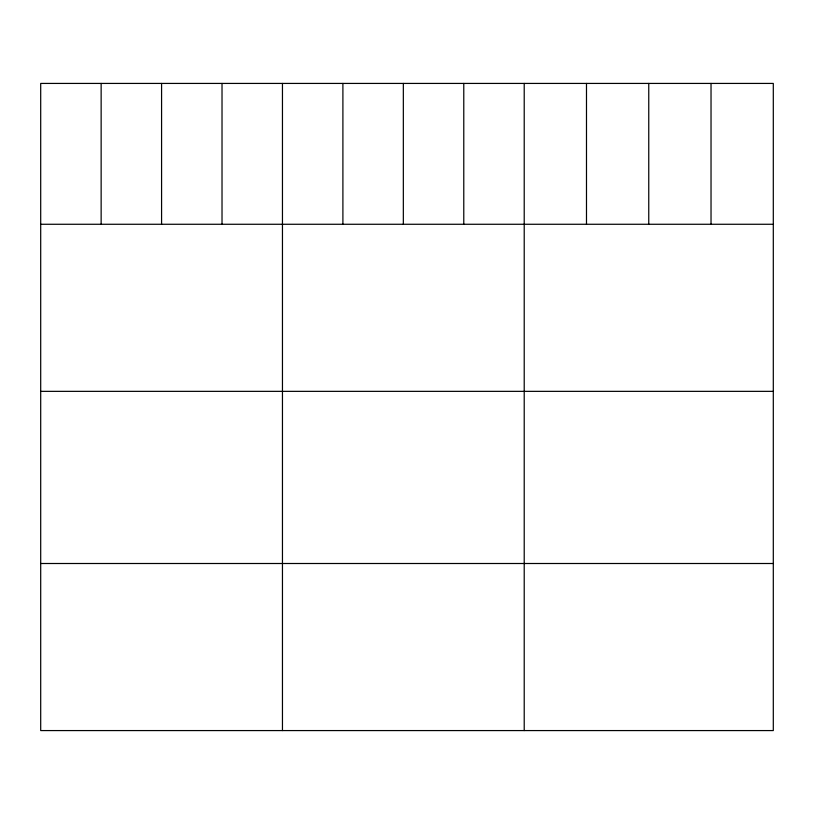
<?xml version="1.0" encoding="UTF-8"?>
<svg xmlns="http://www.w3.org/2000/svg" width="814" height="814" viewBox="0 0 814 814"><rect width="100%" height="100%" fill="white"/><g stroke="black" fill="none" stroke-linecap="round" stroke-linejoin="round"><path stroke-width="1.22" d="M773.3 224.267L773.3 730.575L40.7 730.575L40.7 83.425L773.3 83.425L773.3 224.267L40.7 224.267M40.7 391.351L773.3 391.351M40.7 563.502L773.3 563.502M711.029 83.425L711.029 224.267M648.758 83.425L648.758 224.267M586.487 83.425L586.487 224.267M524.216 83.425L524.216 730.575M463.777 83.425L463.777 224.267M403.337 83.425L403.337 224.267M342.898 83.425L342.898 224.267M282.458 83.425L282.458 730.575M222.019 83.425L222.019 224.267M161.579 83.425L161.579 224.267M101.14 83.425L101.14 224.267"/></g></svg>
